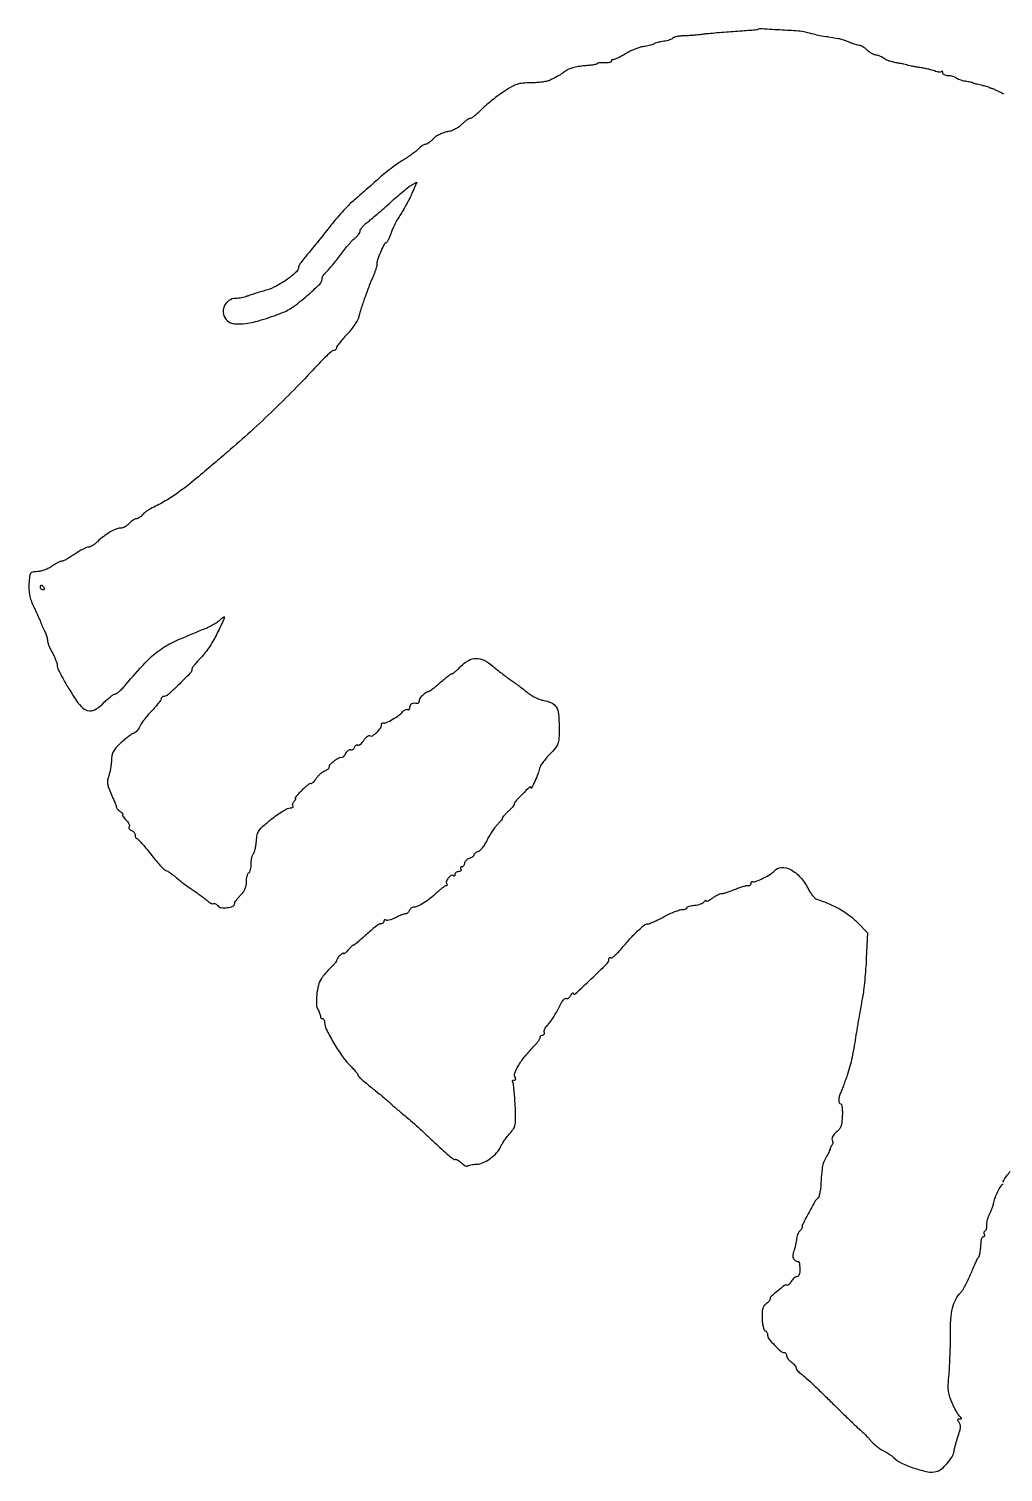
# Model space of a CAD drawing. Extents: x 0 to 823, y 1 to 610.
# Drawn here: x 0 to 411, y 1 to 610 of the extents above; entities that cross this region are included whole.
import ezdxf

# ---------------------------------------------------------------- set-up
doc = ezdxf.new("R2010")
doc.units = 0

msp = doc.modelspace()

# ---------------------------------------------------------------- linework, layer by layer
for points in [[(411.700587, 582.209697, 0.003844), (410.036991, 583.06472, 0.005139), (408.51361, 583.813389, 0.003644), (407.228017, 584.417396, 0.052246), (406.75, 584.579813, -0.016441), (406.444535, 584.659771, -0.016746), (406.146875, 584.759201, -0.016761), (405.894614, 584.862715, -0.063963), (405.75, 584.951511, 0.096975), (405.392061, 585.140171, 0.006215), (404.250685, 585.467508, 0.00734), (402.683519, 585.871323, 0.002838), (400.5, 586.386797, -0.007061), (399.733262, 586.574655, -0.011429), (399.0875, 586.75843, -0.005246), (398.555097, 586.929329, -0.323003), (398.5, 587.005719, 0.351203), (398.440989, 587.07937, 0.002548), (397.61875, 587.258682, 0.007948), (396.650234, 587.448688, 0.004834), (395.5, 587.643954, -0.022981), (394.281838, 587.89653, -0.023556), (393.102187, 588.258214, -0.024125), (392.112977, 588.668131, -0.084727), (391.55, 589.061723, 0.089066), (391.024622, 589.422333, 0.035717), (390.203437, 589.724381, 0.033921), (389.250241, 589.930782, 0.036373), (388.3, 590, -0.048752), (387.419809, 590.086026, -0.068752), (386.675625, 590.342708, -0.088935), (386.174466, 590.721192, -0.188838), (386, 591.166667, 0.051441), (385.958066, 591.573175, 0.154515), (385.822921, 591.813546, 0.25945), (385.625717, 591.862704, 0.131243), (385.397177, 591.730511, -0.179418), (385.014419, 591.554813, -0.042055), (384.2972, 591.56111, -0.038128), (383.422037, 591.710491, -0.029519), (382.499091, 592.000346, 0.025489), (381.32327, 592.380047, 0.009023), (379.605892, 592.806403, 0.008929), (377.699418, 593.207647, 0.010381), (375.873041, 593.518936, -0.005048), (374.176105, 593.789573, -0.007), (372.661342, 594.068736, -0.004568), (371.399851, 594.331536, -0.083774), (371.021127, 594.483543, 0.080167), (370.649632, 594.635747, 0.005128), (369.500298, 594.891072, 0.007404), (368.116804, 595.162224, 0.005438), (366.575632, 595.423376, -0.021194), (364.968842, 595.748022, -0.020836), (363.385993, 596.209024, -0.021248), (362.035675, 596.728983, -0.070785), (361.228101, 597.225656, 0.045761), (360.535136, 597.701028, 0.025888), (359.621056, 598.151684, 0.025655), (358.644359, 598.513729, 0.038078), (357.755793, 598.719498, -0.057079), (356.85458, 598.964532, -0.032821), (355.837607, 599.449688, -0.032387), (354.867152, 600.079271, -0.046096), (354.103323, 600.76611, 0.041757), (353.351919, 601.453641, 0.030954), (352.419676, 602.085536, 0.031595), (351.457928, 602.574832, 0.059333), (350.623233, 602.822948, -0.024223), (349.720181, 603.023791, -0.010195), (348.527192, 603.376767, -0.010059), (347.264986, 603.806532, -0.012912), (346.123233, 604.25479, 0.01138), (345.008895, 604.69623, 0.010082), (343.82995, 605.105664, 0.010177), (342.753384, 605.431316, 0.030234), (342, 605.594211, -0.002326), (337.230144, 606.349987, -0.007809), (334.117033, 606.908155, -0.009594), (331.371142, 607.499783, -0.005126), (328, 608.330669, 0.045143), (324.989397, 608.82171, 0.003811), (317.135695, 609.323722, 0.001234), (308.641924, 609.780648, 0.202304), (307.781026, 609.468401, -0.165433), (307.522549, 609.353199, -0.000822), (304.645051, 609.094315, -0.003597), (301.353711, 608.827504, -0.002255), (297.5, 608.560471, 0.002519), (293.451483, 608.277795, 0.002821), (289.55625, 607.963981, 0.002594), (286.242217, 607.660832, 0.015041), (284.5, 607.439279, -0.013748), (283.03538, 607.249178, -0.005801), (281.059375, 607.070899, -0.005734), (278.942492, 606.92905, -0.007448), (277, 606.850249, 0.018122), (275.234618, 606.74085, 0.024501), (273.653067, 606.506477, 0.022952), (272.39836, 606.196756, 0.179631), (271.925335, 605.842081, -0.138036), (271.506638, 605.471503, -0.02908), (270.594974, 605.094596, -0.028406), (269.450436, 604.769084, -0.023606), (268.20342, 604.551056, 0.016846), (266.908078, 604.342577, 0.016421), (265.618522, 604.045929, 0.016563), (264.504527, 603.710989, 0.057158), (263.823312, 603.390801, -0.057451), (263.151088, 603.075317, -0.017789), (262.078127, 602.756941, -0.017531), (260.843657, 602.483716, -0.018432), (259.613502, 602.30295, 0.050197), (258.157223, 601.993543, 0.018243), (256.169099, 601.276496, 0.017876), (254.035692, 600.327932, 0.020358), (252.068275, 599.266289, -0.010057), (250.263588, 598.243917, -0.014416), (248.621618, 597.417097, -0.01019), (247.239596, 596.804432, -0.172936), (246.75, 596.777765, 0.11996), (246.464379, 596.791856, 0.137264), (246.220313, 596.67023, 0.123252), (246.056974, 596.42649, 0.086498), (246, 596.099614, -0.284354), (245.794433, 595.767378, -0.058996), (245.11875, 595.524727, -0.045725), (244.149632, 595.392568, -0.028325), (243, 595.406923, 0.017409), (241.849863, 595.446395, 0.028883), (240.881193, 595.389898, 0.029029), (240.163114, 595.26364, 0.347661), (239.999807, 595.057309, -0.355543), (239.810094, 594.824406, -0.010138), (238.457539, 594.573029, -0.016266), (236.762536, 594.349785, -0.009923), (234.749807, 594.1913, 0.025912), (232.564548, 593.948738, 0.023423), (230.33999, 593.476461, 0.024126), (228.387718, 592.863397, 0.065914), (227.109732, 592.1913, -0.005798), (225.469131, 591.058768, -0.014984), (224.25246, 590.291503, -0.011594), (222.827399, 589.495348, -0.002357), (220.263569, 588.155426, -0.066207), (219.019592, 587.708869, -0.017841), (216.951077, 587.339406, -0.017743), (214.550193, 587.084956, -0.017528), (212.127522, 587, 0.022468), (208.671862, 586.844639, 0.058162), (206.233943, 586.335077, 0.051927), (203.823846, 585.241394, 0.0151), (200.363953, 583.072397, 0.012537), (197.866563, 581.307404, 0.009457), (195.210225, 579.249136, 0.009577), (192.786299, 577.218722, 0.02174), (191.053833, 575.572397, -0.015163), (189.651551, 574.204303, -0.019966), (188.288182, 573.049392, -0.017805), (187.103597, 572.190624, -0.149006), (186.478147, 572, 0.130461), (185.894827, 571.845163, 0.02637), (184.985301, 571.260075, 0.02618), (183.971073, 570.445396, 0.021888), (182.982249, 569.481105, -0.052721), (181.79129, 568.454823, -0.033548), (180.219272, 567.514966, -0.033145), (178.50282, 566.77808, -0.045202), (176.871769, 566.363504, 0.04446), (175.274331, 565.959989, 0.031515), (173.570042, 565.240839, 0.031979), (172.017312, 564.338887, 0.056668), (170.88952, 563.382399, -0.023919), (169.946739, 562.470446, -0.02775), (168.964935, 561.69983, -0.028478), (168.075115, 561.15055, -0.124664), (167.480674, 561, 0.114417), (166.909364, 560.867531, 0.033635), (166.124561, 560.415123, 0.031855), (165.283946, 559.770944, 0.029429), (164.50808, 559.008928, -0.039377), (163.508187, 558.06518, -0.0126), (161.883333, 556.82326, -0.012485), (159.99754, 555.526354, -0.013635), (158.103092, 554.364329, 0.023146), (155.90636, 552.958712, 0.009271), (153.030054, 550.843689, 0.009151), (150.009123, 548.445984, 0.011414), (147.297092, 546.105401, -0.0022), (144.62258, 543.709814, -0.001749), (141.714411, 541.146046, -0.001767), (139.00201, 538.788553, -0.004435), (137.002686, 537.093906, 0.025807), (135.029936, 535.271381, 0.009018), (132.380549, 532.457642, 0.008928), (129.571361, 529.25105, 0.010308), (127.013261, 526.093906, -0.002597), (124.494382, 522.885254, -0.002208), (121.802786, 519.523606, -0.002225), (119.325073, 516.484704, -0.006276), (117.557667, 514.390712, 0.011433), (116.195028, 512.742081, 0.015457), (115.045065, 511.187625, 0.012418), (114.171557, 509.857807, 0.139991), (114, 509.257074, -0.211165), (113.070118, 507.153463, -0.029149), (109.262193, 504.073612, -0.03329), (104.659666, 501.21845, -0.051641), (100.332448, 499.462453, 0.003085), (97.931024, 498.74982, 0.003084), (95.538522, 498.007596, 0.003016), (93.45793, 497.3342, 0.01221), (92.202947, 496.885364, -0.027182), (91.156383, 496.546035, -0.017211), (89.905628, 496.260076, -0.01728), (88.653938, 496.063482, -0.030317), (87.607935, 496, 0.153599), (84.591618, 495.051007, 0.145225), (82.581097, 492.527487, 0.147655), (82.290753, 489.34952, 0.159623), (83.828741, 486.654988, 0.161843), (86.888379, 485.308184, 0.058091), (91.710262, 485.415705, 0.040397), (98.281664, 486.878966, 0.016419), (106.951154, 489.87448, 0.064352), (111.563546, 492.358687, 0.022432), (117.499734, 497.036845, 0.016362), (122.933009, 502.048, 0.200907), (124, 504.596252, -0.105042), (124.114881, 505.137051, -0.03999), (124.485353, 505.817503, -0.037401), (125.020034, 506.516081, -0.037525), (125.652265, 507.126369, 0.039229), (126.531245, 507.980636, 0.007123), (128.009338, 509.710794, 0.007632), (129.683796, 511.792142, 0.006854), (131.356141, 513.998814, -0.009991), (133.075787, 516.238571, -0.00984), (134.892077, 518.419409, -0.009756), (136.557368, 520.26667, -0.036696), (137.703875, 521.32258, 0.032933), (138.582572, 522.119718, 0.035492), (139.325513, 523.00674, 0.038035), (139.844394, 523.852593, 0.119111), (140, 524.496522, -0.142753), (140.195431, 525.167079, -0.032312), (140.903215, 526.1342, -0.030947), (141.897752, 527.184244, -0.025761), (143.074776, 528.173942, 0.012418), (144.691914, 529.461668, 0.003225), (147.228009, 531.614166, 0.003278), (150.087369, 534.105728, 0.00334), (152.895672, 536.618963, -0.005864), (155.634379, 539.045134, -0.006913), (158.28458, 541.274681, -0.006129), (160.568099, 543.096192, -0.042442), (161.767616, 543.875632), (163.893439, 545.013338), (161.816175, 540.256669, -0.013377), (160.821751, 538.136109, -0.008172), (159.541276, 535.686073, -0.008189), (158.192349, 533.298733, -0.014382), (156.988846, 531.376771, 0.017023), (155.848573, 529.534218, 0.012204), (154.696361, 527.403467, 0.012347), (153.697765, 525.318236, 0.025793), (153.046435, 523.640699, -0.017187), (152.520851, 522.214793, -0.020792), (151.927571, 520.918075, -0.01991), (151.347947, 519.883031, -0.117263), (150.911893, 519.445547, 0.138506), (149.92325, 518.367058, 0.015837), (148.519212, 515.34582, 0.018726), (147.321803, 512.220792, 0.082301), (147, 510.279005, -0.057372), (146.91099, 509.505837, -0.015447), (146.592817, 508.310408, -0.015433), (146.144443, 506.965884, -0.015418), (145.613844, 505.651129, 0.011037), (143.850964, 501.390882, 0.00694), (141.97099, 496.341115, 0.006551), (140.340041, 491.570381, 0.024657), (139.506261, 488.522218, -0.070117), (138.960149, 487.061192, -0.021323), (137.741566, 485.029905, -0.020893), (136.165485, 482.844341, -0.021372), (134.423778, 480.815059, 0.010223), (132.72915, 478.927452, 0.014307), (131.299485, 477.168602, 0.010582), (130.196082, 475.663954, 0.154099), (130, 475.042841, -0.117362), (129.90426, 474.640575, -0.095741), (129.632812, 474.289524, -0.088229), (129.227457, 474.0434, -0.081161), (128.75, 473.942774, 0.163143), (128.018761, 473.659838, 0.010309), (126.251563, 472.1309, 0.014295), (124.197943, 470.16946, 0.010086), (122, 467.85505, -0.00877), (113.310836, 458.657112, -0.007076), (103.667397, 449.076255, -0.007056), (93.72101, 439.737888, -0.008535), (84.118086, 431.269494, 0.000274), (82.714722, 430.072557, 0.000071), (80.459393, 428.146286, 0.000072), (77.890033, 425.950525, 0.000074), (75.339421, 423.769494, -0.007738), (68.050636, 417.727763, -0.01733), (62.291575, 413.422057, -0.021203), (57.048475, 410.098762, -0.020202), (51.458903, 407.173593, 0.031825), (50.580263, 406.687451, 0.020521), (49.626294, 406.020664, 0.020628), (48.743518, 405.288634, 0.036142), (48.086458, 404.604176, -0.040567), (47.48671, 403.99037, -0.038782), (46.787065, 403.471227, -0.041332), (46.095758, 403.112883, -0.099226), (45.532543, 403, 0.111796), (44.939965, 402.865827, 0.034438), (44.137424, 402.4125, 0.032529), (43.282795, 401.765408, 0.030542), (42.5, 401, -0.045629), (41.668605, 400.234683, -0.039064), (40.669398, 399.5875, -0.040883), (39.660509, 399.143061, -0.0835), (38.809829, 399, 0.098757), (36.923795, 398.623814, 0.034629), (34.439999, 397.383991, 0.031633), (31.736355, 395.55232, 0.026532), (29.113636, 393.29003, -0.027213), (28.094739, 392.41357, -0.028987), (27.007188, 391.672696, -0.030241), (26.004355, 391.151125, -0.105168), (25.293812, 391, 0.104002), (24.489306, 390.83083, 0.015817), (23.000577, 390.11875, 0.017132), (21.27452, 389.148635, 0.014085), (19.5, 388, -0.011513), (17.745015, 386.851157, -0.014803), (16.07815, 385.88125, -0.012622), (14.655722, 385.154873, -0.112192), (13.974195, 385, 0.098911), (13.345366, 384.874375, 0.019227), (12.289679, 384.386619, 0.019749), (11.084443, 383.711267, 0.017134), (9.876267, 382.911894, -0.040047), (8.518301, 382.10024, -0.027051), (6.858775, 381.389613, -0.0273), (5.168223, 380.874226, -0.047817), (3.721896, 380.661894, 0.035981), (1.770886, 380.422413, 0.195016), (0.896132, 379.85022, 0.124843), (0.457028, 378.676291, 0.011581), (0.187674, 375.565501, 0.028404), (0.171427, 373.033788, 0.03618), (0.457165, 370.716832, 0.035868), (1.076778, 368.449278, 0.027167), (2.064358, 366.065501, -0.003232), (2.975031, 364.134241, -0.002841), (3.901156, 362.106741, -0.002855), (4.716014, 360.267681, -0.008583), (5.243356, 359, 0.00566), (5.686931, 357.915861, 0.004163), (6.202012, 356.724298, 0.004207), (6.708199, 355.605132, 0.009354), (7.116671, 354.763569, -0.029134), (7.454949, 353.990203, -0.021581), (7.740522, 353.101538, -0.021958), (7.937552, 352.236158, -0.045019), (8, 351.543985, 0.077314), (8.123651, 350.749104, 0.017215), (8.5875, 349.450514, 0.017482), (9.234408, 347.972052, 0.016086), (10, 346.5, -0.016725), (10.772218, 345.010564, -0.016973), (11.439107, 343.480034, -0.017015), (11.92736, 342.112603, -0.064162), (12.090576, 341.219584, 0.098543), (12.56632, 339.349212, 0.012816), (14.444117, 335.663098, 0.013784), (17.035402, 331.182702, 0.008957), (20.262545, 326.146092, 0.065305), (22.970792, 323.046847, 0.168367), (25.684395, 321.935863, 0.158867), (28.612964, 322.715274, 0.056512), (32, 325.5, -0.016181), (33.385916, 326.840277, -0.020952), (34.744765, 327.971875, -0.01921), (35.930043, 328.807522, -0.14492), (36.580178, 329, 0.162947), (37.224968, 329.215865, 0.019404), (38.407853, 330.182069, 0.02152), (39.758166, 331.48294, 0.016108), (41.134011, 333.024065, -0.013723), (49.257481, 342.211232, -0.049592), (55.120616, 347.355894, -0.048752), (61.932172, 351.289374, -0.012952), (73.5, 356.18509, 0.018522), (75.589335, 357.096906, 0.015569), (77.732483, 358.211769, 0.015852), (79.626632, 359.353658, 0.041198), (80.887177, 360.325049, -0.026692), (82.42383, 361.581826, -0.701458), (82.73197, 361.374956, -0.051724), (82.231555, 359.992081, -0.00131), (79.313499, 354, -0.01976), (77.832649, 351.258884, -0.015357), (76.016256, 348.397064, -0.015613), (74.154877, 345.830571, -0.035873), (72.563499, 344.053833, 0.014615), (71.198766, 342.654575, 0.019398), (70.046778, 341.30038, 0.017022), (69.186962, 340.1262, 0.150628), (69, 339.519673, -0.194188), (68.348431, 337.905264, -0.007357), (63.678773, 333.202994, -0.00749), (58.878203, 328.647733, -0.188228), (57.218555, 328, 0.08046), (56.753112, 327.924613, 0.09152), (56.35795, 327.706845, 0.100738), (56.093749, 327.382651, 0.121338), (56, 327.002025, -0.154723), (55.813738, 326.414512, -0.011553), (54.802527, 325.048172, -0.015134), (53.485036, 323.453481, -0.010891), (51.923496, 321.752025, 0.013943), (50.296284, 319.957149, 0.014092), (48.777597, 318.080567, 0.014018), (47.549333, 316.375144, 0.054125), (46.938504, 315.224374, -0.05048), (46.460601, 314.308002, -0.04112), (45.778413, 313.435838, -0.042677), (45.007152, 312.732283, -0.079592), (44.265008, 312.331298, 0.063975), (43.350419, 311.873259, 0.014045), (41.916909, 310.849512, 0.014398), (40.315171, 309.562064, 0.01339), (38.75, 308.153976, 0.022716), (36.884786, 306.214874, 0.057782), (35.775731, 304.611443, 0.071125), (35.195177, 303.009429, 0.05146), (35, 301.11805, -0.026032), (34.918897, 299.561371, -0.016225), (34.670103, 297.750774, -0.016272), (34.30763, 295.976706, -0.02823), (33.876948, 294.53625, 0.045368), (33.392723, 292.688526, 0.076602), (33.372393, 291.090739, 0.05659), (33.848923, 289.249421, 0.015291), (35.015829, 286.465252, -0.005627), (35.867979, 284.537448, -0.008806), (36.552963, 282.858355, -0.003682), (37.097088, 281.423058, -0.228141), (37.072292, 281.158934, 0.309634), (37.084191, 280.95519, 0.023597), (37.460802, 280.513524, 0.025917), (38.001991, 279.993218, 0.016313), (38.683411, 279.440737, -0.019699), (39.330415, 278.908861, -0.048883), (39.746064, 278.458797, -0.128911), (39.865406, 278.169759, -0.441658), (39.75, 278.031803, 0.479943), (39.623926, 277.860144, 0.073875), (39.818527, 277.411128, 0.039158), (40.306792, 276.748051, 0.018104), (41.036475, 275.963525, -0.036305), (41.772, 275.112659, -0.048677), (42.298527, 274.240155, -0.058079), (42.561497, 273.471563, -0.194189), (42.473092, 272.956463, 0.154848), (42.368308, 272.539699, 0.122953), (42.508687, 272.094756, 0.097297), (42.883569, 271.687702, 0.066631), (43.436618, 271.385948, -0.071345), (44.034297, 271.052528, -0.06366), (44.540757, 270.553054, -0.066843), (44.883498, 269.97037, -0.099885), (45, 269.393011, 0.051549), (45.055518, 268.855945, 0.068017), (45.220313, 268.392791, 0.084497), (45.463468, 268.070439, 0.172072), (45.75, 267.944149, -0.189689), (46.203141, 267.725674, -0.00489), (47.748438, 266.022511, -0.009708), (49.529543, 263.940416, -0.006397), (51.5, 261.480832, 0.009734), (53.524439, 258.988133, 0.01281), (55.471875, 256.799678, 0.010295), (57.167599, 255.062752, 0.109631), (58, 254.542708, -0.05452), (58.769471, 254.171995, -0.01344), (59.940625, 253.396676, -0.013596), (61.241392, 252.430539, -0.013226), (62.5, 251.386501, 0.012411), (63.934652, 250.192474, 0.006311), (65.79375, 248.759503, 0.006265), (67.749737, 247.3288, 0.00932), (69.5, 246.130475, -0.007058), (71.170862, 244.997579, -0.006201), (72.883549, 243.768797, -0.006242), (74.401687, 242.621318, -0.018576), (75.401444, 241.78458, 0.030408), (76.183342, 241.161018, 0.041603), (76.960318, 240.706548, 0.047691), (77.628473, 240.462054, 0.205067), (78.038137, 240.52357, -0.174748), (78.400402, 240.599865, -0.075855), (78.878865, 240.457163, -0.061828), (79.394662, 240.130345, -0.047486), (79.867713, 239.659397, 0.187873), (81.3618, 238.830213, 0.061111), (83.931208, 238.79637, 0.065189), (86.263909, 239.364982, 0.309749), (87, 240.439185, -0.125518), (87.157375, 241.056211, -0.028174), (87.734375, 241.985202, -0.02752), (88.543018, 243.011883, -0.023612), (89.5, 244, 0.045148), (90.597539, 245.235401, 0.054372), (91.378932, 246.576694, 0.055334), (91.84318, 248.034463, 0.049479), (92, 249.615297, -0.028328), (92.073479, 250.911176, -0.034681), (92.29375, 252.103929, -0.037169), (92.613698, 253.049555, -0.155399), (93, 253.5, 0.154739), (93.386245, 253.949206, 0.037412), (93.70625, 254.888525, 0.034862), (93.926511, 256.072977, 0.028549), (94, 257.359017, -0.026297), (94.068966, 258.669408, -0.028699), (94.275205, 259.927024, -0.029853), (94.575139, 260.971584, -0.110227), (94.936868, 261.55, 0.117165), (95.319446, 262.180814, 0.020842), (95.690514, 263.520385, 0.02153), (95.998268, 265.160382, 0.017946), (96.186868, 266.92365, -0.038726), (96.584466, 269.589002, -0.09443), (97.379664, 271.399762, -0.063698), (98.976755, 273.18682, -0.010825), (102.5, 276.110114, -0.013718), (104.93775, 277.938481, -0.017152), (107.300521, 279.492515, -0.015478), (109.339781, 280.650732, -0.113594), (110.416667, 280.936464, 0.033844), (111.108191, 281.006406, 0.088241), (111.577028, 281.174621, 0.208949), (111.747959, 281.40501, 0.25847), (111.675343, 281.657991, -0.171918), (111.507446, 282.010146, -0.082297), (111.537806, 282.516912, -0.066538), (111.753708, 283.095866, -0.050768), (112.131121, 283.657991, 0.022414), (112.521326, 284.17352, 0.049295), (112.760045, 284.605785, 0.100566), (112.819014, 284.888539, 0.415722), (112.708125, 285, -0.611429), (112.634526, 285.143737, -0.012472), (113.258554, 285.965855, -0.01504), (114.159439, 287.026161, -0.007966), (115.33568, 288.288016, -0.014984), (116.599402, 289.52474, -0.022608), (117.777889, 290.516213, -0.018946), (118.775864, 291.223163, -0.256362), (119.206068, 291.256151, 0.258583), (119.580727, 291.28645, 0.040459), (120.184537, 291.762515, 0.036397), (120.868427, 292.49734, 0.024182), (121.545528, 293.42914, -0.037053), (122.311301, 294.427914, -0.031023), (123.260332, 295.367855, -0.032145), (124.240642, 296.119751, -0.070791), (125.08946, 296.528393, 0.053047), (125.820176, 296.848879, 0.059035), (126.438779, 297.30682, 0.067334), (126.859576, 297.825964, 0.137527), (127, 298.326841, -0.199709), (127.450299, 299.409266, -0.035335), (129.150343, 300.875516, -0.035443), (131.041903, 302.088468, -0.19568), (132.220143, 302.222015, 0.219877), (132.569614, 302.278144, 0.04945), (133.046002, 302.672079, 0.042426), (133.554078, 303.279917, 0.030018), (134.020316, 304.037961, -0.047275), (134.504078, 304.766956, -0.069975), (135.064174, 305.289492, -0.093564), (135.60949, 305.535906, -0.200473), (136.057236, 305.464626, 0.156564), (136.468619, 305.362659, 0.122727), (136.90862, 305.504513, 0.096597), (137.311998, 305.879322, 0.065867), (137.611848, 306.430874, -0.057999), (137.903481, 306.987949, -0.088731), (138.284053, 307.376408, -0.118945), (138.689625, 307.539282, -0.176466), (139.060853, 307.462391, 0.25104), (139.502799, 307.435106, 0.060799), (140.147733, 307.832031, 0.048015), (140.87014, 308.531276, 0.031433), (141.565452, 309.459548, -0.035818), (142.269274, 310.382227, -0.053515), (143.017223, 311.066021, -0.069147), (143.696405, 311.433202, -0.231801), (144.185974, 311.385062, 0.29332), (145.24023, 311.40305, 0.043038), (146.991276, 312.800953, 0.044271), (148.540729, 314.558444, 0.159863), (149, 315.958187, -0.07298), (149.056174, 316.340991, -0.110369), (149.220313, 316.633571, -0.136059), (149.464684, 316.789943, -0.14254), (149.75, 316.794397, 0.180338), (150.982065, 316.904685, 0.017125), (153.711272, 318.326801, 0.022319), (156.372222, 319.992267, 0.068658), (157.93614, 321.423053, -0.048583), (158.495454, 321.977448, -0.062757), (159.108003, 322.360243, -0.076772), (159.6784, 322.524232, -0.171729), (160.113307, 322.429973, 0.164171), (160.449263, 322.351971, 0.190638), (160.739534, 322.500904, 0.123371), (160.935851, 322.88313, 0.057307), (161, 323.440983, -0.125937), (161.227014, 324.32799, -0.149401), (161.84371, 324.929676, -0.109421), (162.862451, 325.199044, -0.049321), (164.25, 325.118421, 0.147399), (164.535551, 325.157523, 0.119379), (164.779687, 325.349518, 0.097417), (164.943879, 325.670736, 0.06969), (165, 326.071429, -0.146318), (165.319169, 327.138744, -0.04238), (166.392701, 328.505371, -0.042084), (167.67244, 329.664796, -0.159579), (168.678571, 330.01562, 0.148219), (169.183939, 330.179349, 0.007862), (170.574253, 331.178912, 0.011797), (172.202997, 332.44991, 0.008272), (173.978459, 333.953828, -0.007316), (175.719237, 335.434097, -0.012055), (177.238084, 336.627442, -0.00571), (178.527907, 337.568714, -0.366277), (178.786154, 337.54718, 0.379476), (179.030578, 337.532492, 0.009086), (179.98609, 338.310772, 0.015339), (181.1223, 339.332462, 0.00924), (182.408714, 340.608972, -0.069736), (185.694676, 343.16327, -0.128491), (188.939817, 344.047221, -0.121912), (192.321563, 343.247307, -0.059331), (196.023903, 340.75, 0.00844), (197.734326, 339.323703, 0.005382), (199.768918, 337.720312, 0.005406), (201.798539, 336.190644, 0.010012), (203.484035, 335, -0.0077), (205.13734, 333.843517, -0.004659), (207.060752, 332.426029, -0.004666), (208.944763, 330.982599, -0.008175), (210.473016, 329.748183, 0.032701), (211.980801, 328.647894, 0.023652), (213.788955, 327.61805, 0.024034), (215.608057, 326.800491, 0.046967), (217.134084, 326.36092, -0.05553), (220.772268, 325.245304, -0.154585), (222.766373, 323.513113, -0.114047), (223.741845, 320.586369, -0.023655), (224, 315.132864, -0.009751), (223.905501, 310.287543, -0.072788), (223.48491, 308.031597, -0.091915), (222.460773, 306.213317, -0.019941), (220.030908, 303.531493, 0.017984), (218.483399, 301.836895, 0.019883), (217.115161, 300.089637, 0.019698), (216.07278, 298.516482, 0.089206), (215.678582, 297.493641, -0.044415), (215.035098, 295.244713, -0.01446), (213.700155, 292.055062, -0.014674), (212.39206, 289.378834, -0.76685), (212.039142, 289.458338, 0.642519), (211.549173, 289.658472, 0.008751), (208.503886, 286.694201, 0.008255), (205.452617, 283.514993, 0.189303), (205, 282.362351, -0.163035), (204.879163, 282.001615, -0.014145), (204.265625, 281.234692, -0.01744), (203.457598, 280.346023, -0.012652), (202.5, 279.41242, 0.011865), (201.542348, 278.481699, 0.01655), (200.734375, 277.60184, 0.012948), (200.116607, 276.843874, 0.165986), (200, 276.502294, -0.154848), (199.891512, 276.160388, -0.013484), (199.339062, 275.420673, -0.016711), (198.611819, 274.560512, -0.012203), (197.75, 273.653189, 0.035129), (196.746041, 272.494234, 0.01529), (195.573437, 270.827355, 0.015043), (194.43042, 268.973007, 0.019384), (193.5, 267.201192, -0.026206), (192.605717, 265.55319, -0.029276), (191.573438, 264.070282, -0.03048), (190.555738, 262.92756, -0.117389), (189.75, 262.435161, 0.04187), (189.080355, 262.153194, 0.051206), (188.514062, 261.778484, 0.059673), (188.124611, 261.372582, 0.162794), (188, 261, -0.178642), (187.860968, 260.623283, -0.055102), (187.4125, 260.20247, -0.047252), (186.76551, 259.806627, -0.036842), (186, 259.5, 0.06077), (185.235286, 259.150468, 0.063046), (184.5875, 258.63086, 0.069989), (184.148573, 258.027698, 0.122947), (184, 257.432612, -0.07227), (183.920455, 256.88516, -0.087217), (183.688914, 256.42083, -0.10045), (183.344831, 256.110416, -0.134241), (182.940983, 256, 0.108972), (182.586039, 255.921712, 0.182303), (182.3746, 255.70625, 0.161196), (182.343488, 255.3821, 0.082592), (182.5, 255, -0.139169), (182.607943, 254.620352, -0.191142), (182.478525, 254.29375, -0.138808), (182.110654, 254.073267, -0.066118), (181.559017, 254, 0.073205), (180.963293, 253.912311, 0.087759), (180.457961, 253.657292, 0.10055), (180.120145, 253.278237, 0.132648), (180, 252.833333, -0.053143), (179.956815, 252.428169, -0.159886), (179.818155, 252.19122, -0.258189), (179.615847, 252.146212, -0.125392), (179.380952, 252.285714, 0.337871), (178.51239, 252.402574, 0.082952), (177.320064, 251.431581, 0.074494), (176.427899, 250.049182, 0.249486), (176.495259, 249.007671, -0.063974), (176.67029, 248.621756, -0.135278), (176.679773, 248.296003, -0.191517), (176.527792, 248.082339, -0.144512), (176.248855, 248, 0.143235), (175.756527, 247.856009, 0.015602), (174.77142, 247.181669, 0.018095), (173.629205, 246.281092, 0.013666), (172.439838, 245.214193, -0.021521), (169.640634, 242.781459, -0.026808), (166.833835, 240.782619, -0.028275), (164.3356, 239.389504, -0.113522), (162.642172, 239, 0.094721), (162.052907, 238.887358, 0.066834), (161.463381, 238.55665, 0.064651), (160.962971, 238.067696, 0.075504), (160.634814, 237.490725, -0.047378), (160.355771, 236.929056, -0.06339), (159.997294, 236.48792, -0.079079), (159.61838, 236.226478, -0.180851), (159.277826, 236.196328, 0.142743), (158.802841, 236.189659, 0.015839), (157.765172, 235.83506, 0.018268), (156.533354, 235.317891, 0.013834), (155.220632, 234.664736, -0.024641), (153.89391, 234.040003, -0.031836), (152.619456, 233.607508, -0.033198), (151.549784, 233.393858, -0.172774), (150.970632, 233.51815, 0.085841), (150.599908, 233.667218, 0.164687), (150.285123, 233.630732, 0.17987), (150.07552, 233.415878, 0.104653), (150, 233.059017, -0.116968), (149.903994, 232.654235, -0.099633), (149.632812, 232.307953, -0.092052), (149.22739, 232.073539, -0.08322), (148.75, 231.989335, 0.144545), (148.023393, 231.768041, 0.01286), (146.437185, 230.66306, 0.015939), (144.587636, 229.209609, 0.011755), (142.631908, 227.489335, -0.00492), (140.728972, 225.768791, -0.007529), (139.042651, 224.318742, -0.003258), (137.585312, 223.119294, -0.172202), (137.249203, 223, 0.171197), (136.957677, 222.897169, 0.014189), (136.33724, 222.367553, 0.017666), (135.620056, 221.671712, 0.012682), (134.867295, 220.84699, -0.015657), (134.149692, 220.070121, -0.035179), (133.548518, 219.539231, -0.07123), (133.149747, 219.315733, -0.526798), (133, 219.418419, 0.402406), (132.866388, 219.557552, 0.130145), (132.559375, 219.489428, 0.054319), (132.076644, 219.169199, 0.022791), (131.5, 218.642857, 0.021608), (130.925778, 218.016736, 0.025502), (130.440625, 217.375872, 0.025652), (130.092464, 216.802489, 0.124235), (130, 216.436099, -0.15476), (129.875817, 216.044496, -0.017511), (129.306266, 215.294021, -0.019879), (128.542815, 214.430479, -0.014921), (127.638353, 213.540641, 0.017847), (126.616057, 212.523034, 0.011276), (125.494292, 211.268178, 0.011321), (124.446297, 209.983458, 0.020399), (123.655778, 208.878092, 0.08096), (122.375589, 205.999588, 0.038931), (121.65397, 202.013223, 0.038534), (121.558941, 198.092204, 0.114282), (122.298788, 195.522938, -0.021797), (122.714274, 194.693454, -0.025627), (123.0317, 193.873925, -0.02583), (123.225145, 193.165715, -0.123378), (123.212452, 192.75, 0.135841), (123.210737, 192.464615, 0.137301), (123.356158, 192.220313, 0.114349), (123.633859, 192.056379, 0.07654), (124, 192, -0.159433), (124.381419, 191.875206, -0.096855), (124.70625, 191.523205, -0.078564), (124.925607, 190.997596, -0.05971), (125, 190.376867, 0.116751), (125.670408, 187.544913, 0.015213), (128.63922, 182.049633, 0.018826), (132.119652, 176.539932, 0.04219), (135.25, 172.711177, -0.005933), (136.687087, 171.192612, -0.008964), (137.898438, 169.833688, -0.00444), (138.886792, 168.663217, -0.174839), (139, 168.349364, 0.192101), (139.270914, 167.670251, 0.01759), (140.592813, 166.371759, 0.0141), (142.759294, 164.497938, 0.003293), (146.5, 161.48345, -0.003486), (148.524237, 159.850906, -0.003777), (150.471875, 158.232888, -0.003559), (152.120774, 156.821653, -0.01828), (153, 156, 0.016356), (153.85659, 155.193308, 0.003601), (155.38125, 153.868183, 0.003743), (157.167185, 152.361445, 0.003592), (159, 150.860619, -0.010512), (161.260534, 148.956681, -0.003477), (164.499731, 146.069764, -0.003461), (168.047495, 142.818394, -0.003924), (171.403341, 139.650461, 0.006768), (174.483316, 136.775914, 0.010938), (177.189295, 134.424039, 0.004845), (179.511752, 132.530783, 0.316974), (180.001897, 132.501173, -0.223746), (180.400559, 132.546548, -0.041785), (181.09361, 132.244972, -0.037575), (181.908144, 131.723953, -0.026467), (182.742107, 131.025637, 0.02949), (183.570356, 130.340575, 0.045287), (184.367388, 129.861091, 0.056252), (185.027215, 129.62866, 0.25846), (185.403283, 129.736616, -0.124265), (185.818417, 129.984409, -0.021127), (186.718684, 130.212965, -0.021934), (187.823545, 130.394118, -0.017981), (189.015969, 130.492952, 0.089967), (191.880803, 131.152227, 0.053485), (194.941884, 132.87456, 0.052993), (197.607167, 135.237125, 0.080989), (199.291473, 137.819047, -0.032116), (199.936221, 139.055659, -0.01484), (200.92223, 140.578859, -0.01463), (202.057046, 142.124126, -0.019689), (203.177995, 143.449408, 0.041804), (204.732389, 145.461027, 0.096435), (205.441835, 147.226774, 0.053311), (205.649163, 149.711559, 0.006247), (205.449977, 155.277819, 0.005485), (205.244275, 158.746512, 0.007831), (204.97978, 161.819332, 0.004706), (204.693756, 164.387001, 0.108732), (204.451539, 165.078411, -0.098749), (204.32058, 165.429832, -0.175953), (204.377701, 165.729283, -0.169511), (204.616643, 165.929783, -0.090826), (205, 166, 0.090113), (205.383703, 166.069719, 0.168859), (205.623299, 166.2691, 0.176523), (205.6814, 166.566796, 0.099546), (205.551863, 166.916084, -0.218563), (205.311102, 168.860159, -0.054834), (206.637089, 171.855923, -0.039961), (209.262466, 175.643321, -0.018175), (213.25, 180.16812, 0.015352), (214.303067, 181.349564, 0.019768), (215.192187, 182.500458, 0.017928), (215.849985, 183.49925, 0.137492), (216, 184.034478, -0.111431), (216.083119, 184.402809, -0.100068), (216.318229, 184.716378, -0.094607), (216.669694, 184.926726, -0.087889), (217.083333, 185, 0.12837), (217.461851, 185.098809, 0.145129), (217.723061, 185.367188, 0.123641), (217.821205, 185.772482, 0.080319), (217.739852, 186.25, -0.124456), (217.691839, 186.838521, -0.058466), (217.906499, 187.576576, -0.052686), (218.328687, 188.340084, -0.050462), (218.906518, 189.010685, 0.040746), (220.154012, 190.402931, 0.021198), (221.484711, 192.31998, 0.016467), (222.982826, 194.868312, 0.007689), (224.76245, 198.26051, -0.030964), (225.359183, 199.279715, -0.049921), (225.999971, 200.05398, -0.066595), (226.588118, 200.498031, -0.273336), (227.017025, 200.489478, 0.196019), (227.423735, 200.421151, 0.090118), (227.92731, 200.634317, 0.068559), (228.450197, 201.090237, 0.047434), (228.908131, 201.728968, -0.018821), (229.307361, 202.358942, -0.053633), (229.645244, 202.752323, -0.189681), (229.854699, 202.835758, -0.403974), (229.969591, 202.725749, 0.638699), (230.774548, 202.390378, 0.004911), (237.508042, 208.686454, 0.004823), (244.236932, 215.228329, 0.200068), (245, 217.059017, -0.082987), (245.061293, 217.425766, -0.161636), (245.239273, 217.659069, -0.182014), (245.504305, 217.723512, -0.108425), (245.814547, 217.614616, 0.308216), (246.321026, 217.637109, 0.019283), (247.54586, 218.629403, 0.023082), (248.997272, 220.024492, 0.014563), (250.564547, 221.776137, -0.009207), (254.403513, 226.160307, -0.019955), (257.544684, 229.351419, -0.021129), (260.047225, 231.50734, -0.168795), (261.464987, 232, 0.094237), (262.230135, 232.145503, 0.0089), (264.001679, 232.88125, 0.011141), (266.095753, 233.851078, 0.008547), (268.340336, 235, -0.013569), (270.640732, 236.148487, -0.015446), (272.903834, 237.11875, -0.014728), (274.863862, 237.822432, -0.078971), (275.981104, 238, 0.037147), (276.75427, 238.057521, 0.055884), (277.406949, 238.231267, 0.073323), (277.853151, 238.485684, 0.230508), (278, 238.787292, -0.282207), (278.196398, 239.107547, -0.039922), (278.94315, 239.415183, -0.035781), (279.980403, 239.668407, -0.02297), (281.210724, 239.819233, 0.03284), (282.496513, 240.002669, 0.036127), (283.705649, 240.349821, 0.038875), (284.680269, 240.796239, 0.125024), (285.195411, 241.281941, -0.028707), (285.495261, 241.698906, -0.10562), (285.746521, 241.90188, -0.332405), (285.906303, 241.873992, -0.186481), (285.984687, 241.681906, 0.46647), (286.194441, 241.512581, 0.053354), (286.857618, 241.718007, 0.035262), (287.807158, 242.209322, 0.0177), (288.934863, 242.953618, -0.017454), (290.11837, 243.735579, -0.023296), (291.247056, 244.355677, -0.021599), (292.205283, 244.775124, -0.168736), (292.684863, 244.791961, 0.139959), (293.213851, 244.780788, 0.010983), (294.582428, 245.172782, 0.014274), (296.216922, 245.731666, 0.010422), (298, 246.441492, -0.012863), (299.814562, 247.15361, -0.015762), (301.545313, 247.720889, -0.014284), (303.013396, 248.106157, -0.099948), (303.75, 248.127406, 0.082085), (304.227385, 248.124259, 0.107475), (304.632812, 248.282133, 0.121502), (304.90241, 248.575317, 0.126085), (305, 248.956163, -0.072568), (305.056182, 249.34122, -0.107545), (305.220312, 249.638802, -0.13221), (305.464635, 249.802249, -0.14335), (305.75, 249.814227, 0.159601), (307.206104, 249.921771, 0.017683), (310.286219, 251.318077, 0.021414), (313.277064, 252.966789, 0.083142), (314.872445, 254.345096, -0.216261), (317.837253, 255.786303, -0.128966), (321.726718, 254.875576, -0.090604), (325.791651, 251.673348, -0.062858), (329.08903, 246.825487, 0.026316), (329.980513, 245.284116, 0.028964), (331.00326, 243.895718, 0.030147), (332.006437, 242.825514, 0.112887), (332.79518, 242.360601, -0.024018), (337.987374, 240.430986, -0.029751), (342.599941, 238.126533, -0.03175), (346.641556, 235.442098, -0.036266), (350.123386, 232.374279), (354.183258, 228.23757), (353.671341, 217.368785, -0.006612), (353.395819, 212.804242, -0.00592), (352.991363, 208.077081, -0.005946), (352.527429, 203.841014, -0.018408), (352.075385, 201, 0.003057), (351.591243, 198.46194, 0.001685), (351.028734, 195.353125, 0.00168), (350.479511, 192.196628, 0.002696), (350.034582, 189.5, -0.001945), (348.579018, 180.594899, -0.00959), (347.642802, 175.594648, -0.015597), (346.74867, 171.867722, -0.013318), (345.580641, 168, -0.004489), (344.818535, 165.766997, -0.004853), (344.035471, 163.605548, -0.004586), (343.329179, 161.765241, -0.023277), (342.879247, 160.763569, 0.050022), (342.245175, 159.122741, 0.067212), (342.031603, 157.545311, 0.099052), (342.257652, 156.41338, 0.302836), (342.877574, 156, -0.3479), (343.210852, 155.736172, -0.025054), (343.438062, 154.498009, -0.026599), (343.567435, 152.847073, -0.016121), (343.553281, 150.886838, -0.019628), (343.343391, 148.225688, -0.058885), (342.918457, 146.455512, -0.079871), (342.182735, 145.148304, -0.063212), (341.019616, 144.014797, 0.043897), (340.107976, 143.192387, 0.065439), (339.486208, 142.318467, 0.080836), (339.199638, 141.471813, 0.133652), (339.275008, 140.725724, -0.049632), (339.449084, 140.089882, -0.052669), (339.489638, 139.444953, -0.058744), (339.399593, 138.886255, -0.127751), (339.181099, 138.514432, 0.040491), (338.917812, 138.204662, 0.033733), (338.689664, 137.837573, 0.035016), (338.526507, 137.47088, 0.074018), (338.464565, 137.166667, -0.084203), (338.376475, 136.774789, -0.010194), (338.02345, 135.961458, -0.011875), (337.557644, 135.00608, -0.009524), (337.012657, 134, 0.026614), (335.870289, 131.707396, 0.048958), (335.232465, 129.724568, 0.033176), (334.857521, 127.193296, 0.006612), (334.549015, 122.630113, -0.015819), (334.351346, 120.3351, -0.021907), (334.019504, 118.296464, -0.019297), (333.616374, 116.675544, -0.185814), (333.194299, 116.120083, 0.126548), (332.140073, 115.022965, 0.005223), (329.487901, 110.20558, 0.005811), (326.964395, 105.372441, 0.107676), (326.531882, 103.713525, -0.096722), (326.448064, 103.360888, -0.044531), (326.214553, 102.94848, -0.04186), (325.882727, 102.544688, -0.045333), (325.496383, 102.213525, 0.117721), (325.086549, 101.744731, 0.032716), (324.686948, 100.846592, 0.031104), (324.355212, 99.739074, 0.028197), (324.150195, 98.562107, -0.016327), (323.957211, 97.274146, -0.011287), (323.658682, 95.830793, -0.011394), (323.308415, 94.455102, -0.022809), (322.958014, 93.389568, 0.044205), (322.660983, 92.336701, 0.079793), (322.636517, 91.442984, 0.095577), (322.885391, 90.698109, 0.091515), (323.396211, 90.086137, 0.032692), (323.919397, 89.706784, 0.048102), (324.426326, 89.451908, 0.059651), (324.847491, 89.344106, 0.233305), (325.094574, 89.427907, -0.572057), (325.259231, 89.385188, -0.028498), (325.409961, 88.713462, -0.023038), (325.529442, 87.702911, -0.011577), (325.591709, 86.419231, -0.027541), (325.548184, 84.956686, -0.064395), (325.31677, 83.888948, -0.103188), (324.918262, 83.235588, -0.207257), (324.374328, 83, 0.12357), (323.796529, 82.854988, 0.053049), (323.134582, 82.404273, 0.048061), (322.496811, 81.747815, 0.045911), (321.98501, 80.971992, -0.035724), (321.515775, 80.22821, -0.055897), (321.002783, 79.673017, -0.075405), (320.525908, 79.372256, -0.246236), (320.165377, 79.397791, 0.307471), (319.184987, 79.35559, 0.01271), (316.274678, 77.073338, 0.014575), (313.51129, 74.651636, 0.208456), (313, 73.478555, -0.145485), (312.888631, 73.103905, -0.032925), (312.485937, 72.567213, -0.031437), (311.919904, 71.986257, -0.026032), (311.25, 71.440639, 0.095537), (310.435832, 70.564669, 0.076733), (309.927689, 69.379967, 0.053136), (309.684513, 67.724476, 0.019403), (309.682441, 65.352916, 0.02048), (309.830069, 63.48529, 0.029426), (310.124885, 61.852821, 0.0292), (310.506267, 60.60172, 0.227501), (310.932441, 60.189186, -0.109231), (311.340599, 59.944885, -0.070124), (311.686405, 59.511819, -0.065305), (311.920202, 58.964014, -0.068346), (312, 58.382963, 0.170791), (312.546396, 56.830022, 0.021152), (314.94429, 54.090149, 0.020647), (317.562771, 51.559833, 0.183775), (319.034478, 51, -0.131544), (319.402679, 50.901425, -0.100609), (319.716378, 50.624223, -0.088133), (319.927395, 50.209558, -0.073864), (320, 49.720759, 0.115942), (320.139145, 49.128761, 0.043072), (320.5875, 48.393849, 0.039803), (321.234732, 47.646083, 0.038332), (322, 47, -0.031954), (322.765419, 46.370316, -0.035955), (323.4125, 45.670999, -0.038722), (323.86577, 45.004653, -0.13072), (324, 44.5, 0.141278), (324.145821, 43.994224, 0.03859), (324.645974, 43.320412, 0.03579), (325.35739, 42.611599, 0.030642), (326.19906, 41.970759, -0.037435), (327.533743, 40.925631, -0.003246), (330.707638, 37.994536, -0.004258), (334.445561, 34.437157, -0.003294), (338.459369, 30.5, 0.001783), (342.494165, 26.518267, 0.00218), (346.296473, 22.824993, 0.00182), (349.518087, 19.745466, 0.015505), (351.010309, 18.414868, -0.015997), (352.108694, 17.43351, -0.009507), (353.356153, 16.198969, -0.00951), (354.554312, 14.919442, -0.016171), (355.5, 13.799437, 0.036005), (356.493248, 12.713506, 0.020297), (357.839357, 11.539107, 0.020175), (359.301183, 10.458769, 0.031001), (360.655259, 9.657881, -0.014681), (361.963702, 8.94053, -0.012915), (363.285958, 8.117634, -0.013087), (364.440302, 7.313095, -0.037652), (365.18004, 6.677103, 0.086696), (368.531564, 4.32247, 0.030507), (374.012355, 2.142995, 0.0296), (379.619751, 0.661467, 0.111907), (383.225797, 0.747171, 0.10839), (385.41894, 1.840837, 0.043467), (387.849832, 4.176413, 0.043502), (389.85611, 6.91905, 0.100071), (390.717277, 9.314319, -0.020664), (390.92149, 10.393715, -0.007781), (391.292818, 11.886081, -0.007692), (391.747799, 13.499795, -0.009283), (392.22631, 15, 0.008818), (393.172708, 17.957609, 0.055966), (393.455281, 19.508343, 0.10497), (393.296976, 20.62564, 0.07305), (392.688908, 21.75, -0.046888), (392.346223, 22.311582, -0.199561), (392.32304, 22.695949, -0.24368), (392.573812, 22.933841, -0.067565), (393.127555, 23.015313, 0.029472), (393.70951, 23.056165, 0.287412), (393.891615, 23.20608, 0.305631), (393.830483, 23.42618, 0.031735), (393.378024, 23.765313, -0.099828), (392.820872, 24.315104, -0.01389), (391.947486, 25.691995, -0.015438), (390.997616, 27.403696, -0.012541), (390.08365, 29.292543, -0.025934), (388.94965, 32.184239, -0.050869), (388.41015, 34.594332, -0.040506), (388.30463, 37.399253, -0.011264), (388.594542, 41.792543, 0.008819), (388.850751, 45.406033, 0.004492), (389.051745, 49.954192, 0.004461), (389.175044, 54.649062, 0.006667), (389.191464, 58.753642, -0.018674), (389.370455, 65.142138, -0.04552), (390.10309, 69.790327, -0.059834), (391.490614, 73.401558, -0.063619), (393.672011, 76.5, 0.050018), (394.53333, 77.655534, 0.01302), (395.675034, 79.675, 0.013103), (396.861684, 82.056271, 0.013044), (397.92385, 84.5, -0.004985), (398.894352, 86.835078, -0.007135), (399.804938, 88.884375, -0.004179), (400.607924, 90.58664, -0.102082), (400.92385, 91, 0.145306), (401.35639, 91.678625, 0.024649), (401.709599, 93.190067, 0.022503), (401.985643, 95.21808, 0.011924), (402.15411, 97.75, -0.039459), (402.259269, 98.611471, -0.057293), (402.4962, 99.339063, -0.07389), (402.819304, 99.835705, -0.214843), (403.184017, 100, 0.117319), (403.493845, 100.073712, 0.186073), (403.674664, 100.273452, 0.154617), (403.693071, 100.574955, 0.077089), (403.542705, 100.930902, -0.098637), (403.393909, 101.329916, -0.097849), (403.408757, 101.75669, -0.098038), (403.584685, 102.14509, -0.099441), (403.894621, 102.434872, 0.125459), (404.229393, 102.781772, 0.061439), (404.467516, 103.352499, 0.055188), (404.580663, 104.043597, 0.052673), (404.542812, 104.753971, -0.074429), (404.534231, 105.620743, -0.027443), (404.770013, 106.823643, -0.026475), (405.175855, 108.12929, -0.028777), (405.708129, 109.347793, 0.016302), (406.290705, 110.595665, 0.01257), (406.846572, 111.991257, 0.012755), (407.300226, 113.322674, 0.029463), (407.555413, 114.347793, -0.043552), (408.155931, 116.499907, -0.026116), (409.217877, 118.934024, -0.024983), (410.439203, 121.099351, -0.093878), (411.498406, 122.234687, 0.037547)], [(411.68305, 122.984687, -0.607152), (411.447671, 123.458899, -0.00556), (414.423057, 127.440907, -0.012352)]]:
    msp.add_lwpolyline(points, format="xyb")
msp.add_lwpolyline([(6.5, 374, -0.082592), (6.656512, 373.6179, -0.161196), (6.6254, 373.29375, -0.182303), (6.413961, 373.078288, -0.108972), (6.059017, 373, -0.093332), (5.654762, 373.076123, -0.09642), (5.311086, 373.29375, -0.099167), (5.081062, 373.618444, -0.105053), (5, 374, -0.042167), (5.032345, 374.382849, -0.061769), (5.129539, 374.70625, -0.081139), (5.272352, 374.92554, -0.210953), (5.440983, 375, -0.151918), (5.65171, 374.934461, -0.038439), (5.933975, 374.70625, -0.035638), (6.231006, 374.382774, -0.029505)], format="xyb", close=True)

doc.saveas('drawing.dxf')
